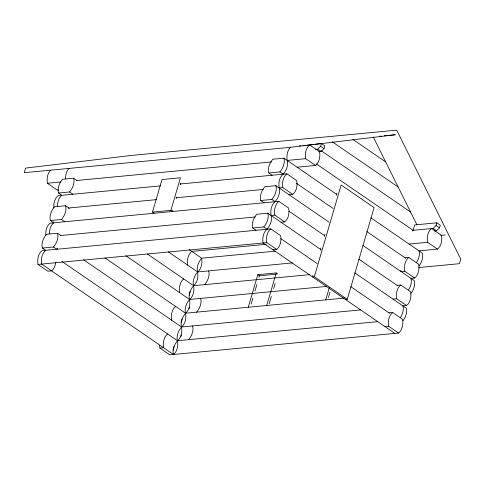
<?xml version="1.0" encoding="UTF-8"?>
<svg xmlns="http://www.w3.org/2000/svg" width="485" height="485" viewBox="0 0 485 485"><rect width="100%" height="100%" fill="white"/><g stroke="black" fill="none" stroke-linecap="round" stroke-linejoin="round"><path stroke-width="0.73" d="M152.472 212.109L161.996 179.547L180.438 177.789L170.92 210.351L152.472 212.109L154.121 213.236M172.987 210.035L172.569 211.478L170.92 210.351M176.376 198.456L176.801 197.007M180.396 184.706L180.82 183.257M248.271 307.241L257.796 274.68L276.244 272.922L277.887 274.055M251.188 304.034L252.879 298.245M254.995 291.006L256.898 284.495M259.014 277.256L259.439 275.813L276.414 274.195M266.72 305.483L276.244 272.922M269.211 303.719L271.327 296.487M273.655 288.526L275.14 283.458M315.426 149.404L317.645 149.192L320.597 146.294L321.385 143.602L324.829 145.961L324.041 148.652L321.088 151.55L318.869 151.763M312.91 275.444L312.486 276.893L314.335 276.717L347.278 299.318L374.099 207.598L341.155 184.991L314.335 276.717M320.3 250.169L320.937 247.999M324.313 236.444L324.95 234.279M336.354 195.279L336.984 193.109M325.75 299.863L329.351 287.563M328.46 297.372L329.939 292.31M412.341 230.993A12.81 8.851 84.6 0 1 413.135 230.308L414.705 224.931L436.846 222.821L440.283 225.179L439.495 227.871L436.542 230.769L434.324 230.981M413.135 230.308L433.105 228.411L436.057 225.513L436.846 222.821M379.858 136.218L381.331 136.073M384.284 135.794L386.496 135.582M387.976 135.442L395.354 134.739L289.903 147.373L24.25 172.69L25.59 168.101L131.047 155.467L396.694 130.156L460.75 259.093L459.41 263.676L418.773 267.55M311.794 144.518L314.007 144.306M315.48 144.166L321.385 143.602M299.348 145.9L300.821 145.761M303.034 145.548L305.986 145.264M307.466 145.124L313.371 144.56M76.903 180.468L73.605 178.207L62.535 179.262A12.81 8.027 -55.5 0 0 58.515 193.024L61.807 195.285A12.81 8.851 84.6 0 0 57.503 206.313M336.548 194.285L283.913 158.171L272.843 159.225A12.81 8.027 -55.5 0 0 268.823 172.981L272.115 175.243M50.616 170.211A12.81 8.851 84.6 0 0 47.384 183.281L60.667 182.014M76.375 180.523L271.394 161.935M394.857 333.401L263.07 242.985A12.81 8.851 84.6 0 1 267.089 229.223A12.81 8.027 -55.5 0 0 271.115 215.467A12.81 8.851 84.6 0 1 275.134 201.705A12.81 8.027 -55.5 0 0 279.16 187.95A12.81 8.851 84.6 0 1 283.185 174.188A12.81 8.027 -55.5 0 0 287.205 160.432L305.653 158.674L315.541 165.458A12.81 8.851 84.6 0 0 319.56 151.696L309.679 144.912A12.81 8.851 84.6 0 0 305.653 158.674M58.746 189.926L57.266 190.065L47.384 183.281M297.093 167.21L315.541 165.458M58.515 193.024L69.585 191.969L72.877 194.23M268.823 172.981L279.887 171.926L283.185 174.188M160.45 185.882L58.121 195.637A12.81 8.851 84.6 0 0 53.902 208.035M180.026 184.021L286.871 173.836L296.759 180.62A12.81 8.851 84.6 0 1 292.734 194.376L289.042 194.727M69.106 208.956A12.81 8.027 -55.5 0 0 68.852 207.986L65.56 205.725L54.49 206.78A12.81 8.027 -55.5 0 0 50.47 220.542L53.762 222.803A12.81 8.851 84.6 0 0 49.458 233.831M329.127 222.233L275.868 185.688L264.798 186.743A12.81 8.027 -55.5 0 0 260.772 200.499L264.07 202.76M68.324 208.035L156.425 199.644M176 197.777L263.349 189.453M279.16 187.95L282.852 187.598L292.734 194.376M50.47 220.542L61.534 219.487L64.832 221.748M260.772 200.499L271.842 199.444L275.134 201.705M280.997 222.245L284.689 221.894A12.81 8.851 84.6 0 0 288.708 208.138L278.827 201.354L50.07 223.155A12.81 8.851 84.6 0 0 45.857 235.552M60.807 235.504L57.515 233.243L46.445 234.297A12.81 8.027 -55.5 0 0 42.419 248.059L45.717 250.315A12.81 8.851 84.6 0 0 41.692 264.076L173.478 354.493A12.81 8.851 84.6 0 0 177.504 340.737A12.81 8.027 -55.5 0 1 181.523 326.981A12.81 8.851 84.6 0 0 185.549 313.219A12.81 8.851 84.6 0 0 189.574 299.463A12.81 8.851 84.6 0 0 193.594 285.701A12.81 8.851 84.6 0 0 197.619 271.946A12.81 8.027 -55.5 0 1 201.639 258.184L275.431 251.157M321.082 249.745L267.817 213.206L256.753 214.261A12.81 8.027 -55.5 0 0 252.727 228.017L256.019 230.278M60.279 235.552L255.304 216.971M271.115 215.467L274.801 215.116L284.689 221.894M42.419 248.059L53.489 247.004L56.781 249.26A12.81 8.027 -55.5 0 0 57.63 248.187M252.727 228.017L263.798 226.962L267.089 229.223M272.952 249.763L276.644 249.411A12.81 8.851 84.6 0 0 280.663 235.655L270.782 228.871L42.025 250.666A12.81 8.851 84.6 0 0 38 264.428L47.888 271.206L51.574 270.854A12.81 8.851 84.6 0 0 55.763 262.537M38 264.428L266.756 242.633L276.644 249.411M266.301 244.301L191.757 251.406A12.81 8.851 84.6 0 0 187.731 265.162M440.726 235.407L445.151 234.982M409.11 244.07L427.558 242.312L437.44 249.096A12.81 8.851 84.6 0 0 441.465 235.334L431.583 228.55A12.81 8.851 84.6 0 0 427.558 242.312M292.491 262.906L197.619 271.946L168.265 251.806M437.44 249.096L418.991 250.848A12.81 8.027 -55.5 0 1 416.597 262.403M405.084 257.826L408.776 257.474L418.658 264.258A12.81 8.851 84.6 0 1 414.639 278.014L410.947 278.366A12.81 8.027 -55.5 0 1 408.552 289.921M309.551 274.656L193.594 285.701L147.373 253.994M414.639 278.014L404.751 271.236L401.065 271.588A12.81 8.851 84.6 0 1 400.871 270.23M326.611 286.405L189.574 299.463L125.864 255.753M397.039 285.344L400.731 284.992L410.613 291.776A12.81 8.851 84.6 0 1 406.588 305.532L402.902 305.883A12.81 8.027 -55.5 0 1 400.501 317.439M344.429 298.081L185.549 313.219L104.978 257.941M345.435 299.494L347.278 299.318M393.014 299.106L396.706 298.754L406.588 305.532M360.731 309.903L181.523 326.981L83.468 259.699M388.994 312.861L392.68 312.51L402.568 319.294A12.81 8.851 84.6 0 1 398.543 333.049L169.786 354.844L159.904 348.066A12.81 8.851 84.6 0 1 159.62 345.338M377.791 321.652L177.504 340.737L61.953 261.457M159.904 348.066L163.597 347.715A12.81 8.851 84.6 0 1 167.616 333.953M384.969 326.623L388.661 326.272L398.543 333.049M352.722 139.304L385.666 161.911M332.225 141.759L398.118 186.967M320.597 146.294L324.041 148.652M436.057 225.513L439.495 227.871M321.052 150.617L410.565 212.03M317.645 149.192L321.088 151.55M433.105 228.411L436.542 230.769M316.214 163.815L413.65 230.666M370.904 217.856L422.289 253.109A12.81 8.027 -55.5 0 1 419.113 265.798M296.299 183.191L333.153 208.471M366.878 231.612L405.599 258.184M362.853 245.374L414.238 280.627A12.81 8.027 -55.5 0 1 411.068 293.316M288.878 211.133L324.477 235.558M358.833 259.129L397.554 285.701M354.808 272.885L406.194 308.145A12.81 8.027 -55.5 0 1 403.023 320.827M280.833 238.65L317.057 263.507M350.782 286.647L389.51 313.213M257.796 274.68L259.439 275.813M189.15 249.617L201.639 258.184A12.81 8.851 84.6 0 1 197.619 271.946A12.81 8.027 -55.5 0 0 193.594 285.701A12.81 8.027 -55.5 0 0 189.574 299.463A12.81 8.027 -55.5 0 0 185.549 313.219A12.81 8.027 -55.5 0 0 181.523 326.981A12.81 8.851 84.6 0 1 177.504 340.737A12.81 8.027 -55.5 0 0 173.478 354.493M373.214 136.849L416.961 224.901M266.756 242.633A12.81 8.851 84.6 0 1 270.782 228.871M388.661 326.272A12.81 8.851 84.6 0 1 392.68 312.51M287.205 160.432A12.81 8.851 84.6 0 1 290.442 147.355M65.548 178.795A12.81 8.851 84.6 0 1 69.064 168.453M57.515 233.243A12.81 8.027 -55.5 0 1 53.489 247.004M65.56 205.725A12.81 8.027 -55.5 0 1 61.534 219.487M53.762 222.803A12.81 8.027 -55.5 0 1 53.514 221.833M73.605 178.207A12.81 8.027 -55.5 0 1 69.585 191.969M283.913 158.171A12.81 8.027 -55.5 0 1 279.887 171.926M275.868 185.688A12.81 8.027 -55.5 0 1 271.842 199.444M267.817 213.206A12.81 8.027 -55.5 0 1 263.798 226.962M282.852 187.598A12.81 8.851 84.6 0 1 286.871 173.836M274.801 215.116A12.81 8.851 84.6 0 1 278.827 201.354M396.706 298.754A12.81 8.851 84.6 0 1 400.731 284.992M404.751 271.236A12.81 8.851 84.6 0 1 408.776 257.474M192.593 325.926A12.81 8.027 -55.5 0 1 188.568 339.682M180.966 336.293A12.81 8.027 -55.5 0 1 181.378 335.062M200.638 298.408A12.81 8.027 -55.5 0 1 196.619 312.164M189.011 308.775A12.81 8.027 -55.5 0 1 189.423 307.545M208.689 270.891A12.81 8.027 -55.5 0 1 204.664 284.646M173.976 346.526A12.81 8.851 84.6 0 1 173.042 350.291M171.641 320.197A12.81 8.851 84.6 0 1 175.667 306.441M182.02 319.009A12.81 8.851 84.6 0 1 181.087 322.774M179.686 292.679A12.81 8.851 84.6 0 1 183.712 278.923M190.065 291.491A12.81 8.851 84.6 0 1 189.132 295.256"/></g></svg>
